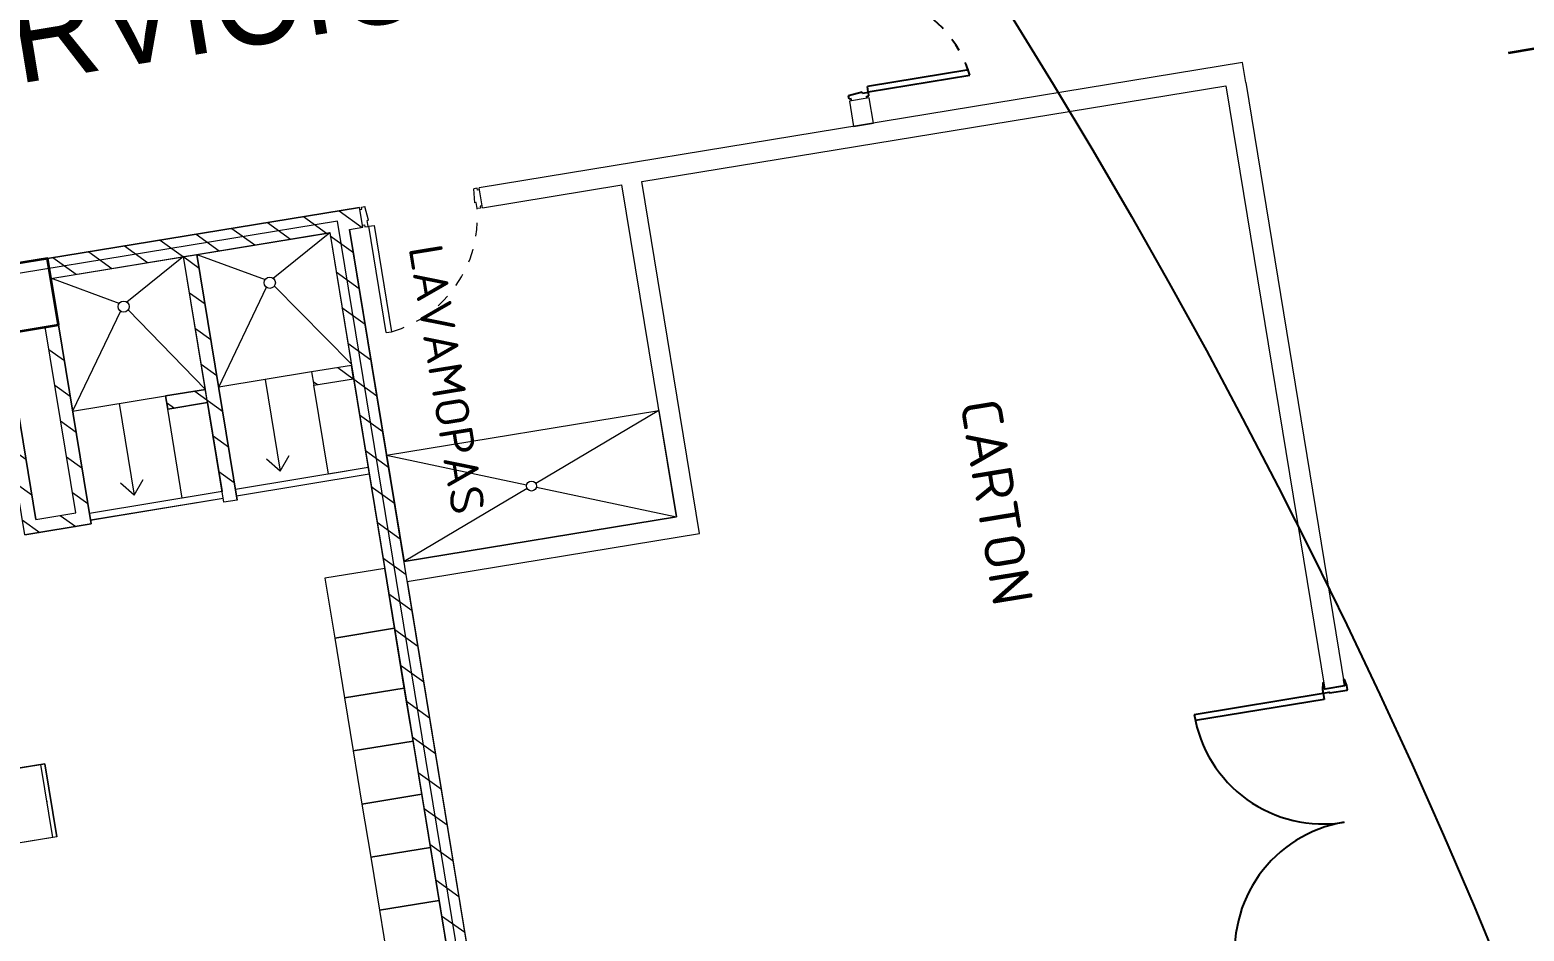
# Model space of a CAD drawing. Header units: metres. Extents: x 2 to 659295185, y -28 to 1124222152.
# Drawn here: x 655608.3 to 655619.4, y 1126486.78 to 1126493.48 of the extents above; entities that cross this region are included whole.
import ezdxf
from ezdxf.enums import TextEntityAlignment as Align

# ---------------------------------------------------------------- set-up
doc = ezdxf.new("R2010")
doc.units = ezdxf.units.M
doc.header["$MEASUREMENT"] = 0
for name, pattern in [('CCSM_C1_CUERPO CK$0$CONTINUA', [0]), ('CCSM_C1_CUERPO CK$0$DASHED2', [0.375, 0.25, -0.125]), ('DASHDOT', [1, 0.5, -0.25, 0, -0.25])]:
    doc.linetypes.add(name, pattern=pattern)
doc.layers.get('0').update_dxf_attribs({"linetype": 'CONTINUOUS'})
for name, color, linetype in [('CCSM_C1_CUERPO BJ$0$A-LOCAL ID', 7, 'CONTINUOUS'), ('CCSM_C1_CUERPO BJ$0$ID_Nº LOCAL', 7, 'CONTINUOUS'), ('CCSM_C1_CUERPO CK$0$A-EQUIPOS', 9, 'CONTINUOUS'), ('CCSM_C1_CUERPO CK$0$A-PARED', 2, 'CCSM_C1_CUERPO CK$0$CONTINUA'), ('CCSM_C1_CUERPO CK$0$A-PUERTA', 5, 'CCSM_C1_CUERPO CK$0$CONTINUA'), ('CCSM_C1_CUERPO CK$0$A-SANITARIOS', 3, 'CONTINUOUS'), ('CCSM_C1_CUERPO CK$0$A-TEXTOS AREAS', 9, 'CONTINUOUS'), ('CCSM_C1_CUERPO CK$0$A-VISTA 4', 8, 'CONTINUOUS'), ('CCSM_C1_CUERPO CK$0$A_PAREDES SERVICIO', 2, 'CONTINUOUS'), ('CCSM_C1_CUERPO EL$0$A-AREAS COMERCIALES', 151, 'CONTINUOUS'), ('Numero de manzana', 6, 'CONTINUOUS')]:
    doc.layers.add(name, color=color, linetype=linetype)
for name, color, linetype, lineweight in [('CCSM_XREF ESTRUCTURA15$0$E-CA-COLUMNA', 2, 'CONTINUOUS', 35), ('CCSM_XREF ESTRUCTURA15$0$E-CC-COLUMNA', 2, 'CONTINUOUS', 35), ('LOCALES ASIGNADOS', 41, 'DASHDOT', 0)]:
    doc.layers.add(name, color=color, linetype=linetype, lineweight=lineweight)
doc.styles.add('CCSM_C1_CUERPO BJ$0$ROMANS', font='romans__.ttf')
doc.styles.add('CCSM_C1_CUERPO BJ$0$sigo', font='arial.ttf', dxfattribs={"width": 0.9})
doc.styles.add('CCSM_C1_CUERPO CK$0$ROMANS', font='romans__.ttf')
doc.styles.add('CCSM_C1_CUERPO CK$0$Standard', font='txt_____.ttf')
pattern_1 = [(324.3086, (655604.72828, 1126476.17343), (0.1111414, 0.1547186), [])]

# ---------------------------------------------------------------- blocks, each defined once
blk = doc.blocks.new('CCSM_C1_CUERPO CK$0$Puerta 2h x 1.00 x 0.15')
for p, q in [((0.000029, 0.001063), (0.000029, 0.000092)), ((0.000075, 0.000092), (0.000075, 0.001062)), ((0.001925, 0.000092), (0.001925, 0.001062)), ((0.001971, 0.001063), (0.001971, 0.000092)), ((0.000029, 0.000092), (0.000075, 0.000092)), ((0.001971, 0.000092), (0.001925, 0.000092)), ((0.002, -0.000075), (0.002, 0.000075))]:
    blk.add_line(p, q)
for points in [[(-0.000046, 0.000075), (-0.000046, 0.000081), (0, 0.000092), (0.000029, 0.000092), (0.000029, 0.000046), (0.000034, 0.000046), (0.000034, -0.000089), (0.000031, -0.000089), (0.000031, -0.000092), (0, -0.000092), (-0.000046, -0.000081), (-0.000046, -0.000075), (0, -0.000075), (0, 0.000075)], [(0.002046, 0.000075), (0.002046, 0.000081), (0.002, 0.000092), (0.001971, 0.000092), (0.001971, 0.000046), (0.001966, 0.000046), (0.001966, -0.000089), (0.001969, -0.000089), (0.001969, -0.000092), (0.002, -0.000092), (0.002046, -0.000081), (0.002046, -0.000075), (0.002, -0.000075), (0.002, 0.000075)]]:
    blk.add_lwpolyline(points, close=True)
for centre, start, end in [((0.000029, 0.000092), 0, 90), ((0.001971, 0.000092), 90, 180)]:
    blk.add_arc(centre, 0.000971, start, end)
blk = doc.blocks.new('CCSM_XREF ESTRUCTURA15$0$CCSM_COLUMNA REC')
at = {"layer": 'CCSM_XREF ESTRUCTURA15$0$E-CA-COLUMNA'}
blk.add_lwpolyline([(-0.25, -0.25), (0.25, -0.25), (0.25, 0.25), (-0.25, 0.25)], close=True, dxfattribs=at)
blk = doc.blocks.new('CCSM_XREF ESTRUCTURA15$0$COLUM REC 120x50 mid')
at = {"color": 5}
for p, q in [((0, 1.124), (0, -1.124)), ((-0.789, 0), (0.789, 0))]:
    blk.add_line(p, q, dxfattribs=at)
at = {"color": 2}
blk.add_lwpolyline([(-0.25, 0.6), (-0.25, -0.6), (0.25, -0.6), (0.25, 0.6)], close=True, dxfattribs=at)
blk = doc.blocks.new('CCSM_C1_CUERPO BJ$0$IDENT LOCAL')
at = {"style": 'CCSM_C1_CUERPO BJ$0$ROMANS'}
for tag, height, p in [('AREA-EXACTA', 0.5, (0.587, 0.096)), ('NºLOCAL', 0.7, (1.17, 0.119)), ('RUBRO', 0.35, (0, 0)), ('USO', 0.35, (-0.587, -0.096))]:
    blk.add_attdef(tag, text='', height=height, rotation=279.3085, dxfattribs=at).set_placement(p, align=Align.BOTTOM_CENTER)

msp = doc.modelspace()

# ---------------------------------------------------------------- hatches: boundary and pattern name
at = {"layer": 'CCSM_C1_CUERPO CK$0$A_PAREDES SERVICIO', "lineweight": 5}
h = msp.add_hatch(dxfattribs=at)
h.set_pattern_fill('ANSI31', color=8, scale=0.06, angle=0.00014, style=0)
h.set_pattern_definition(pattern_1)
h.paths.add_polyline_path([(655605.6627, 1126483.5075), (655605.5147, 1126483.4832), (655606.3131, 1126478.6119), (655613.1238, 1126479.7282), (655613.1522, 1126479.5548), (655613.3002, 1126479.579), (655613.2314, 1126479.9992), (655613.0833, 1126479.9749), (655613.0995, 1126479.8763), (655606.4369, 1126478.7842), (655605.7138, 1126483.1957), (655607.235, 1126483.445), (655607.2108, 1126483.593), (655605.6895, 1126483.3437)])
h.paths.add_polyline_path([(655604.3868, 1126489.8483), (655605.2506, 1126484.5786), (655602.0927, 1126484.061), (655602.117, 1126483.913), (655603.0544, 1126484.0666), (655603.0664, 1126483.9939), (655603.2144, 1126484.0182), (655603.2025, 1126484.0909), (655605.3572, 1126484.4441), (655605.3691, 1126484.3714), (655605.5171, 1126484.3957), (655605.5052, 1126484.4683), (655607.0264, 1126484.7177), (655607.0022, 1126484.8657), (655605.3986, 1126484.6029), (655604.357, 1126490.957), (655607.9572, 1126491.5471), (655607.9346, 1126491.6965), (655598.7086, 1126490.1788), (655600.7539, 1126477.7007), (655604.7704, 1126478.359), (655604.4339, 1126480.4116), (655603.822, 1126480.3113), (655603.36, 1126483.1301), (655603.2119, 1126483.1058), (655603.2388, 1126482.942), (655602.2996, 1126482.788), (655602.3238, 1126482.64), (655603.263, 1126482.794), (655603.674, 1126480.287), (655602.7365, 1126480.1334), (655602.7607, 1126479.9854), (655604.3102, 1126480.2393), (655604.5981, 1126478.4828), (655600.8776, 1126477.873), (655599.9459, 1126483.5571), (655600.5874, 1126483.6622), (655600.5631, 1126483.8103), (655599.9217, 1126483.7051), (655598.88, 1126490.0603), (655604.2089, 1126490.9338), (655604.3706, 1126489.947), (655604.0746, 1126489.8984), (655604.0907, 1126489.7997)])
edge = h.paths.add_edge_path()
edge.add_line((655610.6864, 1126490.9821), (655610.3903, 1126490.9336))
edge.add_line((655610.3903, 1126490.9336), (655610.4065, 1126490.8349))
edge.add_line((655610.4065, 1126490.8349), (655610.7025, 1126490.8834))
edge.add_line((655610.7025, 1126490.8834), (655611.5663, 1126485.6138))
edge.add_line((655611.5663, 1126485.6138), (655608.3344, 1126485.0841))
edge.add_line((655608.3344, 1126485.0841), (655608.3587, 1126484.936))
edge.add_line((655608.3587, 1126484.936), (655609.1975, 1126485.0735))
edge.add_line((655609.1975, 1126485.0735), (655610.0483, 1126479.8828))
edge.add_line((655610.0483, 1126479.8828), (655610.1963, 1126479.9071))
edge.add_line((655610.1963, 1126479.9071), (655609.3455, 1126485.0978))
edge.add_line((655609.3455, 1126485.0978), (655611.7386, 1126485.49))
edge.add_line((655611.7386, 1126485.49), (655610.6728, 1126491.9922))
edge.add_line((655610.6728, 1126491.9922), (655610.7715, 1126492.0084))
edge.add_line((655610.7715, 1126492.0084), (655610.7472, 1126492.1564))
edge.add_line((655610.7472, 1126492.1564), (655608.4282, 1126491.7763))
edge.add_line((655608.4282, 1126491.7763), (655608.4524, 1126491.6283))
edge.add_line((655608.4524, 1126491.6283), (655610.5246, 1126491.9689))
edge.add_line((655610.5246, 1126491.9689), (655610.6866, 1126490.9806))
h = msp.add_hatch(dxfattribs=at)
h.set_pattern_fill('ANSI31', color=8, scale=0.06, angle=0.00014, style=0)
h.set_pattern_definition(pattern_1)
h.paths.add_polyline_path([(655609.5378, 1126491.8072), (655609.837, 1126489.9816), (655609.7383, 1126489.9654), (655609.617, 1126490.7055), (655609.321, 1126490.657), (655609.3048, 1126490.7557), (655609.6008, 1126490.8042), (655609.4391, 1126491.791)])
h.paths.add_polyline_path([(655608.1368, 1126490.4629), (655608.1368, 1126490.4629), (655607.8407, 1126490.4144), (655607.8245, 1126490.5131), (655608.1206, 1126490.5616), (655608.1208, 1126490.5601), (655608.0154, 1126491.2031), (655608.1141, 1126491.2192), (655608.3406, 1126489.8376), (655608.6366, 1126489.8861), (655608.4102, 1126491.2678), (655608.5089, 1126491.2839), (655608.7515, 1126489.8036), (655608.2581, 1126489.7228)])
h.paths.add_polyline_path([(655606.824, 1126491.3624), (655607.1232, 1126489.5368), (655607.0245, 1126489.5206), (655606.9032, 1126490.2607), (655606.6072, 1126490.2122), (655606.591, 1126490.3109), (655606.887, 1126490.3594), (655606.7253, 1126491.3463)])
h.paths.add_polyline_path([(655605.5904, 1126491.1602), (655605.8897, 1126489.3345), (655605.791, 1126489.3184), (655605.6697, 1126490.0585), (655605.3736, 1126490.01), (655605.3575, 1126490.1087), (655605.6535, 1126490.1572), (655605.4918, 1126491.144)])
at = {"layer": 'LOCALES ASIGNADOS'}
h = msp.add_hatch(color=256, dxfattribs=at)
edge = h.paths.add_edge_path()
edge.add_arc((219491.1056, 1054914.3756), 441878.9229, 9.308049718, 9.309563548, ccw=False)
edge.add_line((655551.8097, 1126384.9626), (655564.5398, 1126387.0492))
edge.add_line((655564.5398, 1126387.0492), (655562.5867, 1126398.9652))
edge.add_line((655562.5867, 1126398.9652), (655552.3922, 1126397.2942))
edge.add_line((655552.3922, 1126397.2942), (655552.4569, 1126396.8995))
edge.add_line((655552.4569, 1126396.8995), (655549.9212, 1126396.4839))

# ---------------------------------------------------------------- linework, layer by layer
at = {"color": 5}
for p, q in [((655615.2756, 1126493.1777), (655614.5217, 1126493.0541)), ((655615.2756, 1126493.1777), (655614.5217, 1126493.0541)), ((655614.5282, 1126493.0146), (655614.5217, 1126493.0541)), ((655614.5282, 1126493.0146), (655614.5217, 1126493.0541)), ((655614.5282, 1126493.0146), (655615.2831, 1126493.1384)), ((655614.5282, 1126493.0146), (655615.2831, 1126493.1384)), ((655614.483, 1126493.0123), (655614.381, 1126492.9854)), ((655614.483, 1126493.0123), (655614.381, 1126492.9854)), ((655614.385, 1126492.9607), (655614.381, 1126492.9854)), ((655614.385, 1126492.9607), (655614.381, 1126492.9854)), ((655614.3998, 1126492.9632), (655614.385, 1126492.9607)), ((655614.3998, 1126492.9632), (655614.385, 1126492.9607)), ((655614.4023, 1126492.9484), (655614.3998, 1126492.9632)), ((655614.4023, 1126492.9484), (655614.3998, 1126492.9632)), ((655614.4846, 1126493.0024), (655614.483, 1126493.0123)), ((655614.4846, 1126493.0024), (655614.483, 1126493.0123)), ((655614.529, 1126493.0097), (655614.4846, 1126493.0024)), ((655614.529, 1126493.0097), (655614.4846, 1126493.0024)), ((655614.5183, 1126492.9826), (655614.5331, 1126492.985)), ((655614.5183, 1126492.9826), (655614.5331, 1126492.985)), ((655614.5207, 1126492.9678), (655614.5183, 1126492.9826)), ((655614.5207, 1126492.9678), (655614.5183, 1126492.9826)), ((655614.5331, 1126492.985), (655614.529, 1126493.0097)), ((655614.5331, 1126492.985), (655614.529, 1126493.0097))]:
    msp.add_line(p, q, dxfattribs=at)
at = {"color": 8, "linetype": 'CCSM_C1_CUERPO CK$0$DASHED2', "ltscale": 0.05}
msp.add_arc((655614.4395, 1126492.8831), 0.8814, 16.83202, 101.98921, dxfattribs=at)
msp.add_arc((655614.4395, 1126492.8831), 0.8814, 16.83202, 101.98921, dxfattribs=at)
at = {"layer": 'CCSM_C1_CUERPO CK$0$A-EQUIPOS', "lineweight": 5}
for p, q in [((655614.3874, 1126492.9461), (655614.3874, 1126492.9461)), ((655614.5354, 1126492.9704), (655614.5206, 1126492.968))]:
    msp.add_line(p, q, dxfattribs=at)
at = {"layer": 'CCSM_C1_CUERPO CK$0$A-PARED', "lineweight": 5}
for p, q in [((655617.1859, 1126493.0598), (655617.9207, 1126488.5766)), ((655617.3339, 1126493.0841), (655618.0687, 1126488.6009)), ((655611.6596, 1126492.154), (655611.6354, 1126492.302)), ((655613.1012, 1126489.8569), (655612.6968, 1126492.324)), ((655608.4282, 1126491.7763), (655610.7472, 1126492.1564)), ((655608.4524, 1126491.6283), (655610.5248, 1126491.968)), ((655610.5246, 1126491.9689), (655611.5663, 1126485.6138)), ((655610.6728, 1126491.9922), (655610.7715, 1126492.0084)), ((655610.6728, 1126491.9922), (655611.0772, 1126489.5252)), ((655610.6728, 1126491.9922), (655611.0772, 1126489.5252)), ((655609.7383, 1126489.9654), (655609.4391, 1126491.791)), ((655609.837, 1126489.9816), (655609.5378, 1126491.8072)), ((655608.6366, 1126489.8861), (655608.4102, 1126491.2678)), ((655608.7515, 1126489.8036), (655608.5089, 1126491.2839)), ((655608.3406, 1126489.8376), (655608.1141, 1126491.2192)), ((655608.3406, 1126489.8376), (655608.6366, 1126489.8861)), ((655611.0772, 1126489.5252), (655613.1012, 1126489.8569)), ((655608.2581, 1126489.7228), (655608.7515, 1126489.8036)), ((655611.1014, 1126489.3771), (655613.2735, 1126489.7332)), ((655611.1013, 1126489.3782), (655611.7143, 1126485.6381)), ((655617.9207, 1126488.5766), (655618.0687, 1126488.6009))]:
    msp.add_line(p, q, dxfattribs=at)
for points in [[(655617.3339, 1126493.0841), (655617.3096, 1126493.2321), (655611.6354, 1126492.302)], [(655613.2735, 1126489.7332), (655612.8448, 1126492.3483), (655617.1859, 1126493.0598)], [(655614.5206, 1126492.968), (655614.3874, 1126492.9461), (655614.4182, 1126492.7582), (655614.5662, 1126492.7824), (655614.5354, 1126492.9704), (655614.5206, 1126492.968)], [(655611.6596, 1126492.154), (655612.6968, 1126492.324)], [(655609.837, 1126489.9816), (655609.7383, 1126489.9654)]]:
    msp.add_lwpolyline(points, dxfattribs=at)
for points in [[(655610.6864, 1126490.9821), (655610.3903, 1126490.9336), (655610.4065, 1126490.8349), (655610.7025, 1126490.8834)], [(655609.6008, 1126490.8042), (655609.3048, 1126490.7557), (655609.321, 1126490.657), (655609.617, 1126490.7056)]]:
    msp.add_lwpolyline(points, close=True, dxfattribs=at)
at = {"layer": 'CCSM_C1_CUERPO CK$0$A-PUERTA', "lineweight": 5}
for p, q in [((655611.6206, 1126492.2996), (655611.5959, 1126492.2955)), ((655611.603, 1126492.1903), (655611.5959, 1126492.2955)), ((655611.623, 1126492.2848), (655611.6206, 1126492.2996)), ((655611.6378, 1126492.2872), (655611.623, 1126492.2848)), ((655610.7715, 1126492.0084), (655610.7472, 1126492.1564)), ((655610.762, 1126492.1589), (655610.7867, 1126492.1629)), ((655610.7644, 1126492.1441), (655610.762, 1126492.1589)), ((655610.8135, 1126492.0609), (655610.7867, 1126492.1629)), ((655611.6129, 1126492.1919), (655611.603, 1126492.1903)), ((655611.6201, 1126492.1475), (655611.6129, 1126492.1919)), ((655611.6448, 1126492.1516), (655611.6201, 1126492.1475)), ((655611.6572, 1126492.1688), (655611.6424, 1126492.1664)), ((655611.6424, 1126492.1664), (655611.6448, 1126492.1516)), ((655610.7496, 1126492.1416), (655610.7644, 1126492.1441)), ((655610.8037, 1126492.0593), (655610.8135, 1126492.0609)), ((655610.8109, 1126492.0149), (655610.8037, 1126492.0593)), ((655610.769, 1126492.0232), (655610.7838, 1126492.0256)), ((655610.7838, 1126492.0256), (655610.7863, 1126492.0108)), ((655610.7863, 1126492.0108), (655610.8109, 1126492.0149)), ((655610.8159, 1126492.0157), (655610.8553, 1126492.0222)), ((655610.9453, 1126491.2262), (655610.8159, 1126492.0157)), ((655610.8553, 1126492.0222), (655610.9823, 1126491.2475)), ((655610.9453, 1126491.2262), (655610.9847, 1126491.2327))]:
    msp.add_line(p, q, dxfattribs=at)
msp.add_lwpolyline([(655610.8553, 1126492.0222), (655610.9847, 1126491.2327)], dxfattribs=at)
at = {"layer": 'CCSM_C1_CUERPO CK$0$A-PUERTA', "color": 8, "linetype": 'CCSM_C1_CUERPO CK$0$DASHED2', "lineweight": 5, "ltscale": 0.05}
msp.add_arc((655610.7394, 1126492.0812), 0.8833, 286.12863, 4.30728, dxfattribs=at)
at = {"layer": 'CCSM_C1_CUERPO CK$0$A-SANITARIOS', "lineweight": 5}
for p, q in [((655610.1034, 1126491.6307), (655610.5246, 1126491.9689)), ((655609.4391, 1126491.7911), (655609.0178, 1126491.4528)), ((655609.5378, 1126491.8072), (655610.0449, 1126491.6211)), ((655608.9594, 1126491.4433), (655608.4522, 1126491.6293)), ((655609.6995, 1126490.8204), (655610.0545, 1126491.5627)), ((655610.1129, 1126491.5723), (655610.6846, 1126490.9931)), ((655608.969, 1126491.3848), (655608.614, 1126490.6425)), ((655609.6008, 1126490.8042), (655609.0274, 1126491.3944)), ((655612.9718, 1126490.6464), (655612.0565, 1126490.1047)), ((655610.9478, 1126490.3146), (655611.9881, 1126490.0935)), ((655611.9925, 1126490.0668), (655611.0772, 1126489.5252)), ((655612.0608, 1126490.078), (655613.1012, 1126489.8569)), ((655608.4083, 1126488.0214), (655605.7932, 1126487.5927)), ((655608.4972, 1126487.4786), (655608.4083, 1126488.0214)), ((655608.4972, 1126487.4786), (655605.8821, 1126487.05))]:
    msp.add_line(p, q, dxfattribs=at)
for points in [[(655610.3903, 1126490.9336), (655609.6995, 1126490.8204)], [(655608.614, 1126490.6425), (655609.3048, 1126490.7557)], [(655610.8109, 1126490.2224), (655609.8241, 1126490.0606)], [(655610.819, 1126490.1729), (655609.8322, 1126490.0112)], [(655609.7254, 1126490.0444), (655608.7385, 1126489.8827)], [(655608.7466, 1126489.8333), (655609.7335, 1126489.995)]]:
    msp.add_lwpolyline(points, dxfattribs=at)
for points in [[(655612.9718, 1126490.6464), (655613.1012, 1126489.8569), (655611.0772, 1126489.5252), (655610.9478, 1126490.3146)], [(655610.4897, 1126489.3999), (655610.5625, 1126488.9559), (655611.0065, 1126489.0286), (655610.9338, 1126489.4727)], [(655610.5625, 1126488.9559), (655610.6353, 1126488.5118), (655611.0793, 1126488.5846), (655611.0065, 1126489.0286)], [(655610.6353, 1126488.5118), (655610.7, 1126488.117), (655611.144, 1126488.1898), (655611.0793, 1126488.5846)], [(655610.7, 1126488.117), (655610.7647, 1126487.7223), (655611.2087, 1126487.7951), (655611.144, 1126488.1898)], [(655610.7647, 1126487.7223), (655610.8294, 1126487.3276), (655611.2734, 1126487.4004), (655611.2087, 1126487.7951)], [(655610.8294, 1126487.3276), (655610.8941, 1126486.9328), (655611.3381, 1126487.0056), (655611.2734, 1126487.4004)], [(655610.8941, 1126486.9328), (655610.9588, 1126486.5381), (655611.4028, 1126486.6109), (655611.3381, 1126487.0056)]]:
    msp.add_lwpolyline(points, close=True, dxfattribs=at)
for centre, radius in [((655610.0789, 1126491.5967), 0.0419), ((655608.9934, 1126491.4188), 0.0419), ((655612.0245, 1126490.0858), 0.0372)]:
    msp.add_circle(centre, radius, dxfattribs=at)
at = {"layer": 'CCSM_C1_CUERPO CK$0$A-VISTA 4', "lineweight": 5}
for p, q in [((655610.0449, 1126490.877), (655610.1567, 1126490.1952)), ((655608.9594, 1126490.6991), (655609.0711, 1126490.0174)), ((655610.1567, 1126490.1952), (655610.0559, 1126490.2844)), ((655610.1567, 1126490.1952), (655610.2237, 1126490.3119)), ((655609.0711, 1126490.0174), (655608.9704, 1126490.1065)), ((655609.0711, 1126490.0174), (655609.1381, 1126490.134)), ((655608.424, 1126487.7397), (655608.4223, 1126487.7505))]:
    msp.add_line(p, q, dxfattribs=at)
for points in [[(655610.8109, 1126490.2224), (655610.5148, 1126490.1738), (655610.4065, 1126490.8349), (655610.7025, 1126490.8834)], [(655609.7254, 1126490.0445), (655609.4293, 1126489.996), (655609.321, 1126490.657), (655609.617, 1126490.7056)], [(655608.4083, 1126488.0214), (655608.4972, 1126487.4786), (655605.8821, 1126487.05), (655605.7932, 1126487.5927)], [(655608.4083, 1126488.0214), (655608.4972, 1126487.4786), (655608.4676, 1126487.4737), (655608.3787, 1126488.0165)]]:
    msp.add_lwpolyline(points, close=True, dxfattribs=at)
msp.add_lwpolyline([(655608.7466, 1126489.8332), (655609.7335, 1126489.995)], dxfattribs=at)
at = {"layer": 'CCSM_C1_CUERPO CK$0$A_PAREDES SERVICIO', "lineweight": 5}
for points in [[(655610.6864, 1126490.9821), (655610.3903, 1126490.9336), (655610.4065, 1126490.8349), (655610.7025, 1126490.8834), (655611.5663, 1126485.6138), (655608.3344, 1126485.0841), (655608.3587, 1126484.936), (655609.1975, 1126485.0735), (655610.0483, 1126479.8828), (655610.1963, 1126479.9071), (655609.3455, 1126485.0978), (655611.7386, 1126485.49), (655610.6728, 1126491.9922), (655610.7715, 1126492.0084), (655610.7472, 1126492.1564), (655608.4282, 1126491.7763), (655608.4524, 1126491.6283), (655610.5246, 1126491.9689), (655610.6866, 1126490.9806)], [(655608.1368, 1126490.4629), (655608.1368, 1126490.4629), (655607.8407, 1126490.4144), (655607.8245, 1126490.5131), (655608.1206, 1126490.5616), (655608.1208, 1126490.5601), (655608.0154, 1126491.2031), (655608.1141, 1126491.2192), (655608.3406, 1126489.8376), (655608.6366, 1126489.8861), (655608.4102, 1126491.2678), (655608.5089, 1126491.2839), (655608.7515, 1126489.8036), (655608.2581, 1126489.7228), (655608.1368, 1126490.4629)]]:
    msp.add_lwpolyline(points, dxfattribs=at)
msp.add_lwpolyline([(655609.5378, 1126491.8072), (655609.837, 1126489.9816), (655609.7383, 1126489.9654), (655609.617, 1126490.7055), (655609.321, 1126490.657), (655609.3048, 1126490.7557), (655609.6008, 1126490.8042), (655609.4391, 1126491.791)], close=True, dxfattribs=at)
at = {"layer": 'CCSM_C1_CUERPO EL$0$A-AREAS COMERCIALES', "lineweight": 5}
msp.add_lwpolyline([(655631.6499, 1126424.5986), (655631.4088, 1126426.07), (655631.3663, 1126426.3288), (655636.7266, 1126427.5295), (655630.344, 1126466.4655), (655625.5798, 1126465.9653), (655624.6464, 1126465.8634), (655624.6464, 1126465.8634), (655624.6189, 1126466.0315), (655622.0671, 1126481.5995), (655619.2909, 1126481.1444), (655619.3314, 1126480.8977), (655619.3435, 1126480.8237), (655610.2153, 1126479.3275), (655609.2594, 1126485.1588), (655611.6493, 1126485.5505), (655610.5833, 1126492.0533), (655598.7999, 1126490.1217), (655601.1572, 1126475.7399), (655538.5815, 1126465.4833)], dxfattribs=at)
at = {"layer": 'Numero de manzana', "lineweight": -2}
msp.add_circle((655575.4972, 1126468.5723), 47.2457, dxfattribs=at)

# ---------------------------------------------------------------- block references
at = {"layer": 'CCSM_C1_CUERPO BJ$0$A-LOCAL ID', "lineweight": 5}
ref = msp.add_blockref('CCSM_C1_CUERPO BJ$0$IDENT LOCAL', (655607.0231, 1126491.4295), dxfattribs=dict(at, xscale=0.9000000000244517, yscale=0.9000000000244517, zscale=0.9000000000244517, rotation=9.322235950626997))
ref.add_attrib('NºLOCAL', 'PASILLO DE SERVICIO 6', dxfattribs={"layer": 'CCSM_C1_CUERPO BJ$0$ID_Nº LOCAL', "height": 0.72, "rotation": 9.32224, "style": 'CCSM_C1_CUERPO BJ$0$sigo', "width": 0.9}).set_placement((655606.8263, 1126492.6285), align=Align.BOTTOM_CENTER)
at = {"layer": 'CCSM_C1_CUERPO CK$0$A-PUERTA', "lineweight": 5, "xscale": 999.9999999999869, "yscale": 999.9999999999869, "zscale": 999.9999999999869, "rotation": 99.30859277485926}
msp.add_blockref('CCSM_C1_CUERPO CK$0$Puerta 2h x 1.00 x 0.15', (655618.3182, 1126486.6151), dxfattribs=at)
at = {"layer": 'CCSM_XREF ESTRUCTURA15$0$E-CC-COLUMNA', "lineweight": 5}
for name, p, rotation in [('CCSM_XREF ESTRUCTURA15$0$COLUM REC 120x50 mid', (655620.0637, 1126493.4312), 189.3085951960123), ('CCSM_XREF ESTRUCTURA15$0$CCSM_COLUMNA REC', (655608.2217, 1126491.4902), 279.3085951751866)]:
    msp.add_blockref(name, p, dxfattribs=dict(at, rotation=rotation))

# ---------------------------------------------------------------- texts
at = {"layer": 'CCSM_C1_CUERPO CK$0$A-TEXTOS AREAS', "lineweight": 5, "style": 'CCSM_C1_CUERPO CK$0$ROMANS'}
msp.add_text('LAVAMOPAS', height=0.25, rotation=279.3086, dxfattribs=at).set_placement((655611.1101, 1126491.8573))
at = {"layer": 'CCSM_C1_CUERPO CK$0$A-TEXTOS AREAS', "lineweight": 5, "insert": (655615.5049, 1126490.7539), "char_height": 0.3, "width": 3.008609, "attachment_point": 1, "rotation": 279.30793, "style": 'CCSM_C1_CUERPO CK$0$Standard'}
msp.add_mtext('{\\Fromans|c0;CARTON}', dxfattribs=at)

doc.saveas('drawing.dxf')
